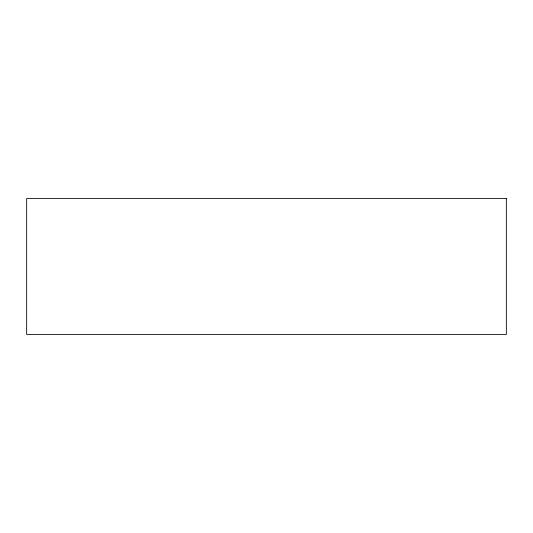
<?xml version="1.0" encoding="UTF-8"?>
<svg xmlns="http://www.w3.org/2000/svg" width="533" height="533" viewBox="0 0 533 533"><rect width="100%" height="100%" fill="white"/><g stroke="black" fill="none" stroke-linecap="round" stroke-linejoin="round"><path stroke-width="0.8" d="M506.35 198.542L26.65 198.542L26.65 334.457L506.35 334.457L506.35 198.542"/></g></svg>
